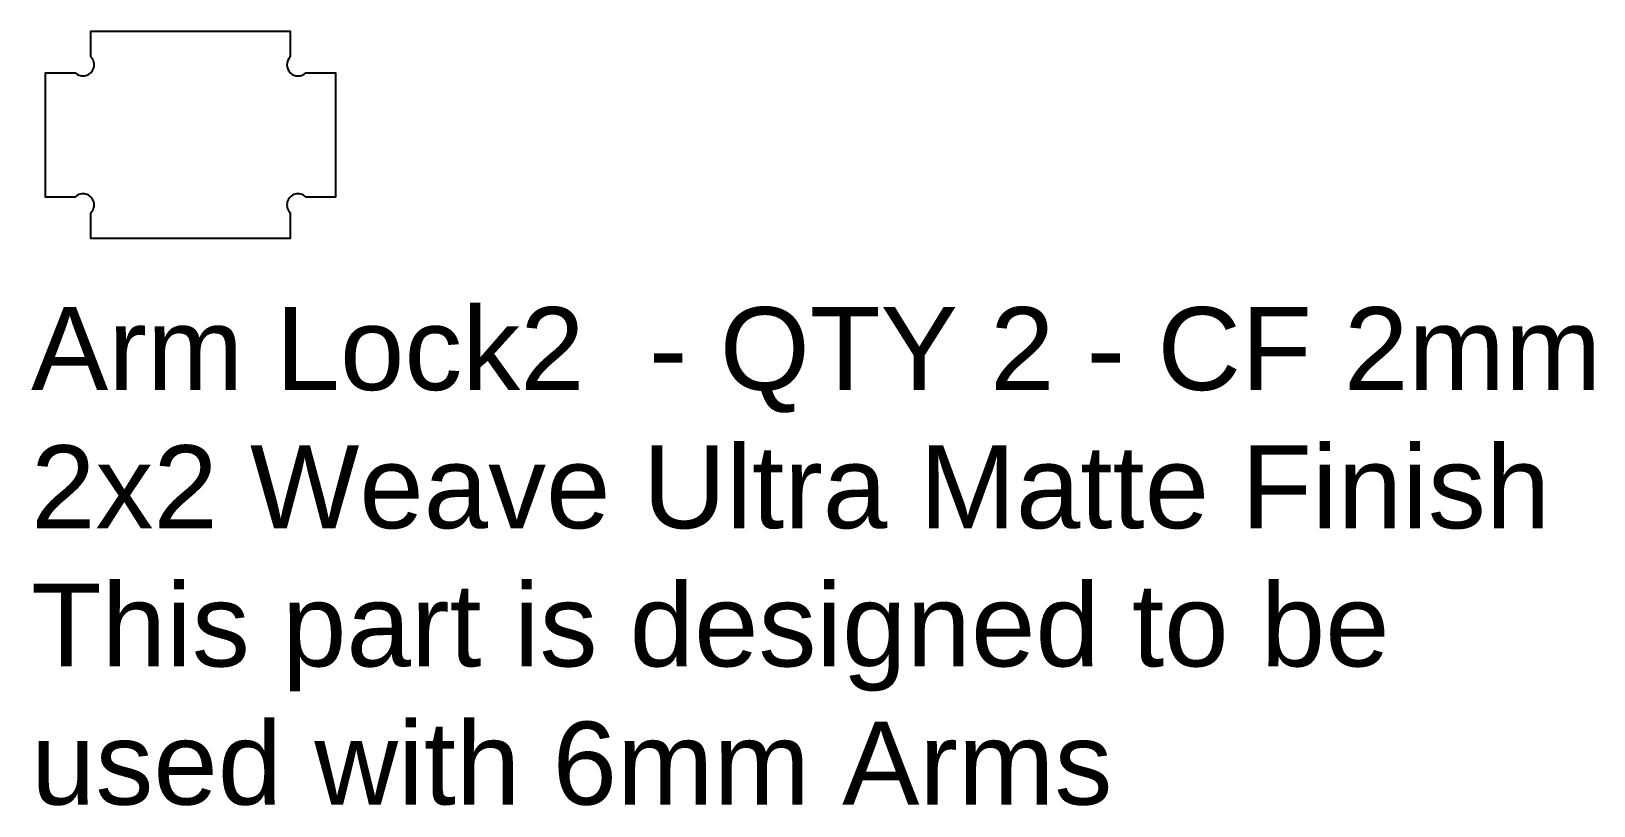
# Model space of a CAD drawing. Header units: inches. Extents: x 5.8 to 81.2, y -17.3 to 20.1.
import ezdxf

# ---------------------------------------------------------------- set-up
doc = ezdxf.new("R2010")
doc.units = ezdxf.units.IN
doc.header["$MEASUREMENT"] = 0
doc.layers.add('Arm Lock 2', color=50, linetype='Continuous')
doc.styles.get("Standard").update_dxf_attribs({"font": 'arial.ttf'})

# ---------------------------------------------------------------- blocks, each defined once
blk = doc.blocks.new('A$Ce7aedb22')
at = {"layer": 'Arm Lock 2'}
blk.add_lwpolyline([(7, -4.5), (7, -8), (5.563, -8, 1), (4.806, -8.757), (4.806, -10), (-4.806, -10), (-4.806, -8.757, 1), (-5.563, -8), (-7, -8), (-7, -4.5), (-7, -2), (-5.563, -2, 1), (-4.806, -1.243), (-4.806, 0), (4.806, 0), (4.806, -1.243, 1), (5.563, -2), (7, -2)], format="xyb", close=True, dxfattribs=at)
blk = doc.blocks.new('A$C47e06e2a')
blk.add_blockref('A$Ce7aedb22', (0, 0))

msp = doc.modelspace()

# ---------------------------------------------------------------- block references
msp.add_blockref('A$C47e06e2a', (13.518, 20.107))

# ---------------------------------------------------------------- texts
at = {"layer": 'Arm Lock 2', "insert": (5.824, 6.792), "char_height": 4, "attachment_point": 1}
msp.add_mtext_dynamic_manual_height_columns('Arm Lock2  - QTY 2 - CF 2mm 2x2 Weave Ultra Matte Finish\\PThis part is designed to be used with 6mm Arms', width=77.18879, gutter_width=1, heights=[0], dxfattribs=at)

doc.saveas('drawing.dxf')
